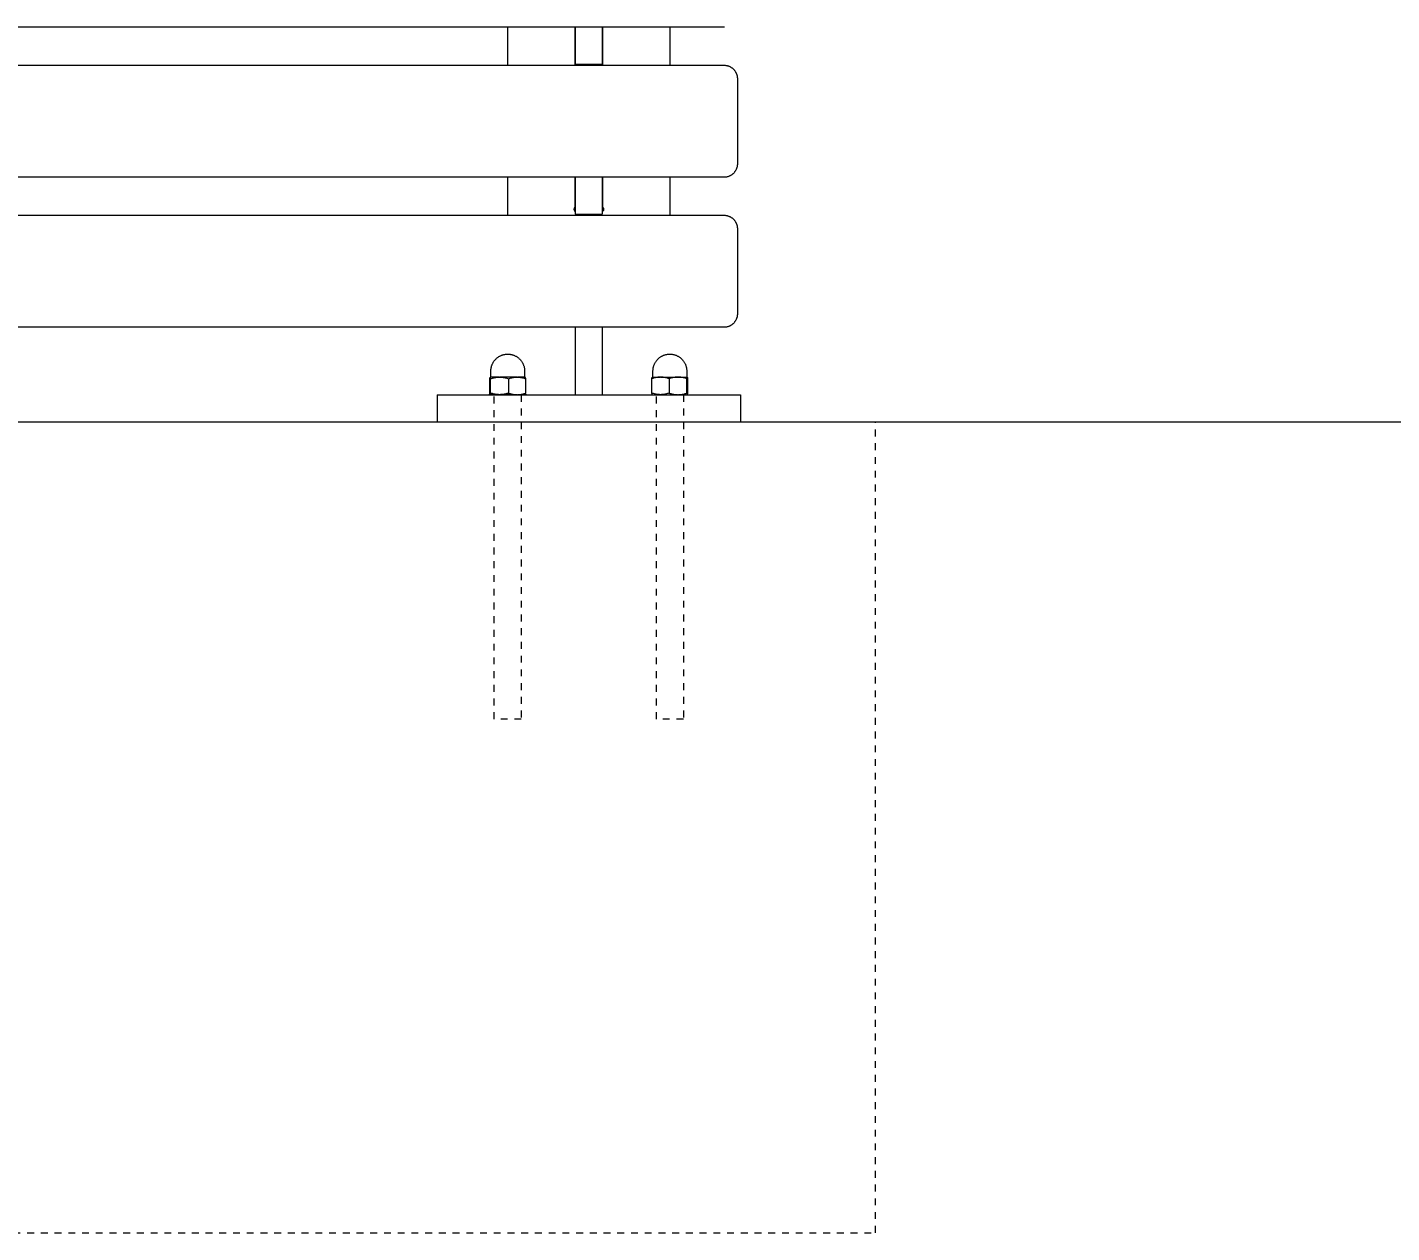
# Model space of a CAD drawing. Header units: inches. Extents: x -6 to 177, y -6 to 113.
# Drawn here: x 14.51 to 34.39, y 55.73 to 73.29 of the extents above; entities that cross this region are included whole.
import ezdxf

# ---------------------------------------------------------------- set-up
doc = ezdxf.new("R2010")
doc.units = ezdxf.units.IN
doc.linetypes.add('HIDDEN', pattern=[1.905, 1.27, -0.635])
for name, color, linetype, lineweight in [('ZANO_R', 7, 'Continuous', 0), ('ZANO_R_przerywana', 250, 'HIDDEN', 0), ('ZANO_W', 1, 'Continuous', 0)]:
    doc.layers.add(name, color=color, linetype=linetype, lineweight=lineweight)
doc.styles.get("Standard").update_dxf_attribs({"font": 'arial.ttf'})
doc.dimstyles.new('amerykanie', dxfattribs={"dimtxt": 50, "dimasz": 50, "dimexe": 0.5, "dimexo": 0.5, "dimgap": 1, "dimtad": 1, "dimdec": 0, "dimzin": 0, "dimlunit": 5, "dimtxsty": 'Standard', "dimcen": 0.09, "dimclrd": 1, "dimclre": 1, "dimclrt": 1, "dimazin": 0, "dimtfac": 1, "dimtdec": 0, "dimtmove": 0, "dimatfit": 3, "dimfxl": 1, "dimtzin": 0, "dimarcsym": 1})

# ---------------------------------------------------------------- blocks, each defined once
blk = doc.blocks.new('*D360')
at = {"layer": 'ZANO_W', "color": 1, "lineweight": -2}
blk.add_line((85.094, 70.683), (84.913, 72.026), dxfattribs=at)
blk.add_arc((85.514, 67.546), 4.02, 111.9318, 165.7101, dxfattribs=at)
at = {"layer": 'ZANO_W', "color": 1}
for points in [[(84.055, 71.114), (83.97, 71.436), (84.98, 71.53)], [(81.453, 68.559), (81.784, 68.518), (81.494, 67.546)]]:
    blk.add_solid(points, dxfattribs=at)
at = {"layer": 'ZANO_W', "color": 1, "insert": (81.372, 72.037), "char_height": 1.625, "attachment_point": 5}
blk.add_mtext("82%%d21'", dxfattribs=at)

msp = doc.modelspace()

# ---------------------------------------------------------------- linework, layer by layer
at = {"layer": 'ZANO_R'}
for p, q in [((24.65798, 73.29471), (13.08566, 73.29471)), ((21.50808, 72.74238), (21.50808, 73.29471)), ((22.48455, 73.29471), (22.48455, 72.74238)), ((22.49242, 73.29471), (22.49242, 73.25221)), ((22.49242, 73.25221), (22.49242, 72.86197)), ((22.88616, 73.29471), (22.88616, 73.25221)), ((22.88616, 73.25221), (22.88616, 72.86197)), ((22.89404, 72.74238), (22.89404, 73.29471)), ((23.87051, 73.29471), (23.87051, 72.74238)), ((24.6647, 73.29483), (24.65798, 73.29471)), ((22.49242, 72.86197), (22.49242, 72.7596)), ((22.88616, 72.86197), (22.88616, 72.7596)), ((13.08566, 72.74238), (24.65798, 72.74238)), ((22.49242, 72.7596), (22.49242, 72.74238)), ((22.49242, 72.75956), (22.88616, 72.75956)), ((22.88616, 72.7596), (22.88616, 72.74238)), ((24.65798, 72.74238), (24.6647, 72.74227)), ((24.6647, 72.74227), (24.67142, 72.74192)), ((24.67142, 72.74192), (24.67812, 72.74135)), ((24.67812, 72.74135), (24.68479, 72.74055)), ((24.68479, 72.74055), (24.69143, 72.73952)), ((24.69143, 72.73952), (24.69804, 72.73826)), ((24.69804, 72.73826), (24.70459, 72.73678)), ((24.70459, 72.73678), (24.7111, 72.73508)), ((24.7111, 72.73508), (24.71754, 72.73316)), ((24.71754, 72.73316), (24.72391, 72.73102)), ((24.72391, 72.73102), (24.73021, 72.72866)), ((24.73021, 72.72866), (24.73642, 72.72608)), ((24.73642, 72.72608), (24.74254, 72.7233)), ((24.74254, 72.7233), (24.74856, 72.72031)), ((24.74856, 72.72031), (24.75447, 72.71712)), ((24.75447, 72.71712), (24.76027, 72.71372)), ((24.76027, 72.71372), (24.76596, 72.71013)), ((24.76596, 72.71013), (24.77151, 72.70635)), ((24.77151, 72.70635), (24.77694, 72.70238)), ((24.77694, 72.70238), (24.78222, 72.69823)), ((24.78222, 72.69823), (24.78737, 72.6939)), ((24.78737, 72.6939), (24.79236, 72.68939)), ((24.79236, 72.68939), (24.79719, 72.68472)), ((24.79719, 72.68472), (24.80186, 72.67989)), ((24.80186, 72.67989), (24.80637, 72.6749)), ((24.80637, 72.6749), (24.8107, 72.66975)), ((24.8107, 72.66975), (24.81485, 72.66447)), ((24.81485, 72.66447), (24.81882, 72.65904)), ((24.81882, 72.65904), (24.8226, 72.65349)), ((24.8226, 72.65349), (24.82619, 72.6478)), ((24.82619, 72.6478), (24.82959, 72.642)), ((24.82959, 72.642), (24.83278, 72.63609)), ((24.83278, 72.63609), (24.83577, 72.63007)), ((24.83577, 72.63007), (24.83855, 72.62395)), ((24.83855, 72.62395), (24.84113, 72.61774)), ((24.84113, 72.61774), (24.84349, 72.61144)), ((24.84349, 72.61144), (24.84563, 72.60507)), ((24.84563, 72.60507), (24.84755, 72.59863)), ((24.84755, 72.59863), (24.84925, 72.59212)), ((24.84925, 72.59212), (24.85073, 72.58557)), ((24.85073, 72.58557), (24.85199, 72.57896)), ((24.85199, 72.57896), (24.85302, 72.57232)), ((24.85302, 72.57232), (24.85382, 72.56565)), ((24.85382, 72.56565), (24.85439, 72.55895)), ((24.85439, 72.55895), (24.85474, 72.55223)), ((24.85474, 72.55223), (24.85485, 72.54551)), ((24.85485, 72.54551), (24.85485, 72.39891)), ((24.85485, 72.39891), (24.85485, 71.30623)), ((24.81485, 71.18727), (24.8107, 71.18199)), ((24.81882, 71.1927), (24.81485, 71.18727)), ((24.8226, 71.19826), (24.81882, 71.1927)), ((24.82619, 71.20394), (24.8226, 71.19826)), ((24.82959, 71.20974), (24.82619, 71.20394)), ((24.83278, 71.21566), (24.82959, 71.20974)), ((24.83577, 71.22168), (24.83278, 71.21566)), ((24.83855, 71.2278), (24.83577, 71.22168)), ((24.84113, 71.23401), (24.83855, 71.2278)), ((24.84349, 71.2403), (24.84113, 71.23401)), ((24.84563, 71.24667), (24.84349, 71.2403)), ((24.84755, 71.25312), (24.84563, 71.24667)), ((24.84925, 71.25962), (24.84755, 71.25312)), ((24.85073, 71.26618), (24.84925, 71.25962)), ((24.85199, 71.27278), (24.85073, 71.26618)), ((24.85302, 71.27942), (24.85199, 71.27278)), ((24.85382, 71.2861), (24.85302, 71.27942)), ((24.85439, 71.29279), (24.85382, 71.2861)), ((24.85474, 71.29951), (24.85439, 71.29279)), ((24.85485, 71.30623), (24.85474, 71.29951)), ((24.65798, 71.10936), (13.08566, 71.10936)), ((21.50808, 70.55703), (21.50808, 71.10936)), ((22.48455, 71.10936), (22.48455, 70.67177)), ((22.49242, 71.10936), (22.49242, 71.06686)), ((22.49242, 71.06686), (22.49242, 70.67662)), ((22.88616, 71.10936), (22.88616, 71.06686)), ((22.88616, 71.06686), (22.88616, 70.67662)), ((22.89404, 70.67177), (22.89404, 71.10936)), ((23.87051, 71.10936), (23.87051, 70.55703)), ((24.6647, 71.10948), (24.65798, 71.10936)), ((24.67142, 71.10982), (24.6647, 71.10948)), ((24.67812, 71.11039), (24.67142, 71.10982)), ((24.68479, 71.11119), (24.67812, 71.11039)), ((24.69143, 71.11222), (24.68479, 71.11119)), ((24.69804, 71.11348), (24.69143, 71.11222)), ((24.70459, 71.11496), (24.69804, 71.11348)), ((24.7111, 71.11666), (24.70459, 71.11496)), ((24.71754, 71.11858), (24.7111, 71.11666)), ((24.72391, 71.12073), (24.71754, 71.11858)), ((24.73021, 71.12309), (24.72391, 71.12073)), ((24.73642, 71.12566), (24.73021, 71.12309)), ((24.74254, 71.12844), (24.73642, 71.12566)), ((24.74856, 71.13143), (24.74254, 71.12844)), ((24.75447, 71.13463), (24.74856, 71.13143)), ((24.76027, 71.13802), (24.75447, 71.13463)), ((24.76596, 71.14161), (24.76027, 71.13802)), ((24.77151, 71.14539), (24.76596, 71.14161)), ((24.77694, 71.14936), (24.77151, 71.14539)), ((24.78222, 71.15352), (24.77694, 71.14936)), ((24.78737, 71.15785), (24.78222, 71.15352)), ((24.79236, 71.16235), (24.78737, 71.15785)), ((24.79719, 71.16702), (24.79236, 71.16235)), ((24.80186, 71.17186), (24.79719, 71.16702)), ((24.80637, 71.17685), (24.80186, 71.17186)), ((24.8107, 71.18199), (24.80637, 71.17685)), ((22.47304, 70.64526), (22.47302, 70.64391)), ((22.47302, 70.64391), (22.47306, 70.64256)), ((22.4731, 70.6466), (22.47304, 70.64526)), ((22.47306, 70.64256), (22.47313, 70.64122)), ((22.47321, 70.64794), (22.4731, 70.6466)), ((22.47313, 70.64122), (22.47326, 70.63988)), ((22.47336, 70.64928), (22.47321, 70.64794)), ((22.47326, 70.63988), (22.47343, 70.63854)), ((22.47356, 70.65061), (22.47336, 70.64928)), ((22.47343, 70.63854), (22.47365, 70.63722)), ((22.47381, 70.65194), (22.47356, 70.65061)), ((22.47365, 70.63722), (22.47391, 70.6359)), ((22.4741, 70.65325), (22.47381, 70.65194)), ((22.47391, 70.6359), (22.47422, 70.63458)), ((22.47444, 70.65455), (22.4741, 70.65325)), ((22.47422, 70.63458), (22.47458, 70.63329)), ((22.47482, 70.65584), (22.47444, 70.65455)), ((22.47446, 70.65465), (22.47484, 70.6534)), ((22.47458, 70.63329), (22.47498, 70.632)), ((22.47525, 70.65712), (22.47482, 70.65584)), ((22.47484, 70.6534), (22.47525, 70.65216)), ((22.47498, 70.632), (22.47542, 70.63073)), ((22.47572, 70.65838), (22.47525, 70.65712)), ((22.47525, 70.65216), (22.47571, 70.65094)), ((22.47542, 70.63073), (22.47591, 70.62947)), ((22.47571, 70.65094), (22.47621, 70.64973)), ((22.47623, 70.65963), (22.47572, 70.65838)), ((22.47591, 70.62947), (22.47644, 70.62824)), ((22.47621, 70.64973), (22.47675, 70.64854)), ((22.47679, 70.66085), (22.47623, 70.65963)), ((22.47644, 70.62824), (22.47701, 70.62702)), ((22.47675, 70.64854), (22.47733, 70.64737)), ((22.47739, 70.66206), (22.47679, 70.66085)), ((22.47701, 70.62702), (22.47763, 70.62582)), ((22.47733, 70.64737), (22.47795, 70.64622)), ((22.47803, 70.66324), (22.47739, 70.66206)), ((22.47763, 70.62582), (22.47828, 70.62465)), ((22.47795, 70.64622), (22.4786, 70.64509)), ((22.47871, 70.6644), (22.47803, 70.66324)), ((22.47828, 70.62465), (22.47898, 70.62349)), ((22.4786, 70.64509), (22.4793, 70.64398)), ((22.47943, 70.66554), (22.47871, 70.6644)), ((22.47898, 70.62349), (22.47972, 70.62237)), ((22.4793, 70.64398), (22.48003, 70.6429)), ((22.48019, 70.66665), (22.47943, 70.66554)), ((22.47972, 70.62237), (22.48049, 70.62127)), ((22.48003, 70.6429), (22.48079, 70.64184)), ((22.48099, 70.66773), (22.48019, 70.66665)), ((22.48049, 70.62127), (22.4813, 70.62019)), ((22.48079, 70.64184), (22.48159, 70.64081)), ((22.48183, 70.66879), (22.48099, 70.66773)), ((22.4813, 70.62019), (22.48215, 70.61915)), ((22.48159, 70.64081), (22.48243, 70.6398)), ((22.4827, 70.66981), (22.48183, 70.66879)), ((22.48215, 70.61915), (22.48304, 70.61813)), ((22.48243, 70.6398), (22.48329, 70.63883)), ((22.48361, 70.67081), (22.4827, 70.66981)), ((22.48304, 70.61813), (22.48396, 70.61715)), ((22.48329, 70.63883), (22.48419, 70.63788)), ((22.48455, 70.67177), (22.48361, 70.67081)), ((22.48396, 70.61715), (22.48491, 70.6162)), ((22.48419, 70.63788), (22.48513, 70.63696)), ((22.48491, 70.6162), (22.4859, 70.61528)), ((22.48513, 70.63696), (22.48609, 70.63608)), ((22.4859, 70.61528), (22.48691, 70.6144)), ((22.48609, 70.63608), (22.48708, 70.63523)), ((22.48691, 70.6144), (22.48796, 70.61355)), ((22.48708, 70.63523), (22.48809, 70.63441)), ((22.48796, 70.61355), (22.48904, 70.61274)), ((22.48809, 70.63441), (22.48914, 70.63363)), ((22.48904, 70.61274), (22.49014, 70.61197)), ((22.48914, 70.63363), (22.49021, 70.63288)), ((22.49014, 70.61197), (22.49127, 70.61124)), ((22.49021, 70.63288), (22.4913, 70.63216)), ((22.49127, 70.61124), (22.49242, 70.61054)), ((22.4913, 70.63216), (22.49242, 70.63149)), ((22.49242, 70.67662), (22.49242, 70.57425)), ((22.88616, 70.67662), (22.88616, 70.57425)), ((22.88616, 70.63149), (22.88728, 70.63216)), ((22.88732, 70.61124), (22.88616, 70.61054)), ((22.88728, 70.63216), (22.88837, 70.63288)), ((22.88844, 70.61197), (22.88732, 70.61124)), ((22.88837, 70.63288), (22.88944, 70.63363)), ((22.88955, 70.61274), (22.88844, 70.61197)), ((22.88944, 70.63363), (22.89049, 70.63441)), ((22.89062, 70.61355), (22.88955, 70.61274)), ((22.89049, 70.63441), (22.89151, 70.63523)), ((22.89167, 70.6144), (22.89062, 70.61355)), ((22.89151, 70.63523), (22.8925, 70.63608)), ((22.89269, 70.61528), (22.89167, 70.6144)), ((22.8925, 70.63608), (22.89346, 70.63696)), ((22.89367, 70.6162), (22.89269, 70.61528)), ((22.89346, 70.63696), (22.89439, 70.63788)), ((22.89463, 70.61715), (22.89367, 70.6162)), ((22.89404, 70.67177), (22.89498, 70.67081)), ((22.89439, 70.63788), (22.89529, 70.63883)), ((22.89554, 70.61813), (22.89463, 70.61715)), ((22.89498, 70.67081), (22.89588, 70.66981)), ((22.89529, 70.63883), (22.89616, 70.6398)), ((22.89643, 70.61915), (22.89554, 70.61813)), ((22.89588, 70.66981), (22.89676, 70.66879)), ((22.89616, 70.6398), (22.89699, 70.64081)), ((22.89728, 70.62019), (22.89643, 70.61915)), ((22.89676, 70.66879), (22.89759, 70.66773)), ((22.89699, 70.64081), (22.89779, 70.64184)), ((22.89809, 70.62127), (22.89728, 70.62019)), ((22.89759, 70.66773), (22.89839, 70.66665)), ((22.89779, 70.64184), (22.89856, 70.6429)), ((22.89887, 70.62237), (22.89809, 70.62127)), ((22.89839, 70.66665), (22.89915, 70.66554)), ((22.89856, 70.6429), (22.89929, 70.64398)), ((22.8996, 70.62349), (22.89887, 70.62237)), ((22.89915, 70.66554), (22.89987, 70.6644)), ((22.89929, 70.64398), (22.89998, 70.64509)), ((22.9003, 70.62465), (22.8996, 70.62349)), ((22.89987, 70.6644), (22.90055, 70.66324)), ((22.89998, 70.64509), (22.90064, 70.64622)), ((22.90096, 70.62582), (22.9003, 70.62465)), ((22.90055, 70.66324), (22.90119, 70.66206)), ((22.90064, 70.64622), (22.90125, 70.64737)), ((22.90157, 70.62702), (22.90096, 70.62582)), ((22.90119, 70.66206), (22.90179, 70.66085)), ((22.90125, 70.64737), (22.90183, 70.64854)), ((22.90215, 70.62824), (22.90157, 70.62702)), ((22.90179, 70.66085), (22.90235, 70.65963)), ((22.90183, 70.64854), (22.90237, 70.64973)), ((22.90268, 70.62947), (22.90215, 70.62824)), ((22.90235, 70.65963), (22.90287, 70.65838)), ((22.90237, 70.64973), (22.90287, 70.65094)), ((22.90316, 70.63073), (22.90268, 70.62947)), ((22.90287, 70.65838), (22.90334, 70.65712)), ((22.90287, 70.65094), (22.90333, 70.65216)), ((22.90361, 70.632), (22.90316, 70.63073)), ((22.90333, 70.65216), (22.90375, 70.6534)), ((22.90334, 70.65712), (22.90376, 70.65584)), ((22.90401, 70.63329), (22.90361, 70.632)), ((22.90375, 70.6534), (22.90412, 70.65465)), ((22.90376, 70.65584), (22.90415, 70.65455)), ((22.90436, 70.63458), (22.90401, 70.63329)), ((22.90415, 70.65455), (22.90448, 70.65325)), ((22.90467, 70.6359), (22.90436, 70.63458)), ((22.90448, 70.65325), (22.90478, 70.65194)), ((22.90494, 70.63722), (22.90467, 70.6359)), ((22.90478, 70.65194), (22.90502, 70.65061)), ((22.90515, 70.63854), (22.90494, 70.63722)), ((22.90502, 70.65061), (22.90522, 70.64928)), ((22.90532, 70.63988), (22.90515, 70.63854)), ((22.90522, 70.64928), (22.90538, 70.64794)), ((22.90545, 70.64122), (22.90532, 70.63988)), ((22.90538, 70.64794), (22.90549, 70.6466)), ((22.90553, 70.64256), (22.90545, 70.64122)), ((22.90549, 70.6466), (22.90555, 70.64526)), ((22.90556, 70.64391), (22.90553, 70.64256)), ((22.90555, 70.64526), (22.90556, 70.64391)), ((13.08566, 70.55703), (24.65798, 70.55703)), ((22.49242, 70.57421), (22.88616, 70.57421)), ((24.65798, 70.55703), (24.6647, 70.55692)), ((24.6647, 70.55692), (24.67142, 70.55657)), ((24.67142, 70.55657), (24.67812, 70.556)), ((24.67812, 70.556), (24.68479, 70.5552)), ((24.68479, 70.5552), (24.69143, 70.55417)), ((24.69143, 70.55417), (24.69804, 70.55291)), ((24.69804, 70.55291), (24.70459, 70.55143)), ((24.70459, 70.55143), (24.7111, 70.54973)), ((24.7111, 70.54973), (24.71754, 70.54781)), ((24.71754, 70.54781), (24.72391, 70.54566)), ((24.72391, 70.54566), (24.73021, 70.54331)), ((24.73021, 70.54331), (24.73642, 70.54073)), ((24.73642, 70.54073), (24.74254, 70.53795)), ((24.74254, 70.53795), (24.74856, 70.53496)), ((24.74856, 70.53496), (24.75447, 70.53177)), ((24.75447, 70.53177), (24.76027, 70.52837)), ((24.76027, 70.52837), (24.76596, 70.52478)), ((24.76596, 70.52478), (24.77151, 70.521)), ((24.77151, 70.521), (24.77694, 70.51703)), ((24.77694, 70.51703), (24.78222, 70.51288)), ((24.78222, 70.51288), (24.78737, 70.50855)), ((24.78737, 70.50855), (24.79236, 70.50404)), ((24.79236, 70.50404), (24.79719, 70.49937)), ((24.79719, 70.49937), (24.80186, 70.49454)), ((24.80186, 70.49454), (24.80637, 70.48955)), ((24.80637, 70.48955), (24.8107, 70.4844)), ((24.8107, 70.4844), (24.81485, 70.47912)), ((24.81485, 70.47912), (24.81882, 70.47369)), ((24.81882, 70.47369), (24.8226, 70.46814)), ((24.8226, 70.46814), (24.82619, 70.46245)), ((24.82619, 70.46245), (24.82959, 70.45665)), ((24.82959, 70.45665), (24.83278, 70.45073)), ((24.83278, 70.45073), (24.83577, 70.44471)), ((24.83577, 70.44471), (24.83855, 70.4386)), ((24.83855, 70.4386), (24.84113, 70.43238)), ((24.84113, 70.43238), (24.84349, 70.42609)), ((24.84349, 70.42609), (24.84563, 70.41972)), ((24.84563, 70.41972), (24.84755, 70.41328)), ((24.84755, 70.41328), (24.84925, 70.40677)), ((24.84925, 70.40677), (24.85073, 70.40022)), ((24.85073, 70.40022), (24.85199, 70.39361)), ((24.85199, 70.39361), (24.85302, 70.38697)), ((24.85302, 70.38697), (24.85382, 70.3803)), ((24.85382, 70.3803), (24.85439, 70.3736)), ((24.85439, 70.3736), (24.85474, 70.36688)), ((24.85474, 70.36688), (24.85485, 70.36016)), ((24.85485, 70.36016), (24.85485, 70.21355)), ((24.85485, 70.21355), (24.85485, 69.12088)), ((24.8107, 68.99664), (24.80637, 68.9915)), ((24.81485, 69.00192), (24.8107, 68.99664)), ((24.81882, 69.00735), (24.81485, 69.00192)), ((24.8226, 69.01291), (24.81882, 69.00735)), ((24.82619, 69.01859), (24.8226, 69.01291)), ((24.82959, 69.02439), (24.82619, 69.01859)), ((24.83278, 69.03031), (24.82959, 69.02439)), ((24.83577, 69.03633), (24.83278, 69.03031)), ((24.83855, 69.04245), (24.83577, 69.03633)), ((24.84113, 69.04866), (24.83855, 69.04245)), ((24.84349, 69.05495), (24.84113, 69.04866)), ((24.84563, 69.06132), (24.84349, 69.05495)), ((24.84755, 69.06776), (24.84563, 69.06132)), ((24.84925, 69.07427), (24.84755, 69.06776)), ((24.85073, 69.08082), (24.84925, 69.07427)), ((24.85199, 69.08743), (24.85073, 69.08082)), ((24.85302, 69.09407), (24.85199, 69.08743)), ((24.85382, 69.10075), (24.85302, 69.09407)), ((24.85439, 69.10744), (24.85382, 69.10075)), ((24.85474, 69.11416), (24.85439, 69.10744)), ((24.85485, 69.12088), (24.85474, 69.11416)), ((24.65798, 68.92401), (13.08566, 68.92401)), ((22.49242, 68.92401), (22.49242, 67.93992)), ((22.88616, 68.92401), (22.88616, 67.93992)), ((24.6647, 68.92412), (24.65798, 68.92401)), ((24.67142, 68.92447), (24.6647, 68.92412)), ((24.67812, 68.92504), (24.67142, 68.92447)), ((24.68479, 68.92584), (24.67812, 68.92504)), ((24.69143, 68.92687), (24.68479, 68.92584)), ((24.69804, 68.92813), (24.69143, 68.92687)), ((24.70459, 68.92961), (24.69804, 68.92813)), ((24.7111, 68.93131), (24.70459, 68.92961)), ((24.71754, 68.93323), (24.7111, 68.93131)), ((24.72391, 68.93538), (24.71754, 68.93323)), ((24.73021, 68.93774), (24.72391, 68.93538)), ((24.73642, 68.94031), (24.73021, 68.93774)), ((24.74254, 68.94309), (24.73642, 68.94031)), ((24.74856, 68.94608), (24.74254, 68.94309)), ((24.75447, 68.94928), (24.74856, 68.94608)), ((24.76027, 68.95267), (24.75447, 68.94928)), ((24.76596, 68.95626), (24.76027, 68.95267)), ((24.77151, 68.96004), (24.76596, 68.95626)), ((24.77694, 68.96401), (24.77151, 68.96004)), ((24.78222, 68.96817), (24.77694, 68.96401)), ((24.78737, 68.9725), (24.78222, 68.96817)), ((24.79236, 68.977), (24.78737, 68.9725)), ((24.79719, 68.98167), (24.79236, 68.977)), ((24.80186, 68.98651), (24.79719, 68.98167)), ((24.80637, 68.9915), (24.80186, 68.98651)), ((21.28584, 68.39296), (21.28958, 68.40049)), ((21.28958, 68.40049), (21.29357, 68.40788)), ((21.29357, 68.40788), (21.29782, 68.41514)), ((21.29782, 68.41514), (21.3023, 68.42224)), ((21.3023, 68.42224), (21.30703, 68.42919)), ((21.30703, 68.42919), (21.31199, 68.43597)), ((21.31199, 68.43597), (21.31719, 68.44258)), ((21.31719, 68.44258), (21.3226, 68.449)), ((21.3226, 68.449), (21.32823, 68.45524)), ((21.32823, 68.45524), (21.33407, 68.46128)), ((21.33407, 68.46128), (21.34011, 68.46712)), ((21.34011, 68.46712), (21.34635, 68.47275)), ((21.34635, 68.47275), (21.35278, 68.47816)), ((21.35278, 68.47816), (21.35938, 68.48336)), ((21.35938, 68.48336), (21.36616, 68.48832)), ((21.36616, 68.48832), (21.37311, 68.49305)), ((21.37311, 68.49305), (21.38021, 68.49753)), ((21.38021, 68.49753), (21.38747, 68.50178)), ((21.38747, 68.50178), (21.39486, 68.50577)), ((21.39486, 68.50577), (21.40239, 68.50951)), ((21.40239, 68.50951), (21.41004, 68.51299)), ((21.41004, 68.51299), (21.4178, 68.5162)), ((21.4178, 68.5162), (21.42567, 68.51915)), ((21.42567, 68.51915), (21.43363, 68.52183)), ((21.43363, 68.52183), (21.44168, 68.52423)), ((21.44168, 68.52423), (21.44981, 68.52636)), ((21.44981, 68.52636), (21.45801, 68.52821)), ((21.45801, 68.52821), (21.46626, 68.52978)), ((21.46626, 68.52978), (21.47457, 68.53107)), ((21.47457, 68.53107), (21.48291, 68.53207)), ((21.48291, 68.53207), (21.49128, 68.53279)), ((21.49128, 68.53279), (21.49968, 68.53322)), ((21.49968, 68.53322), (21.50808, 68.53336)), ((21.50808, 68.53336), (21.51648, 68.53322)), ((21.51648, 68.53322), (21.52487, 68.53279)), ((21.52487, 68.53279), (21.53324, 68.53207)), ((21.53324, 68.53207), (21.54159, 68.53107)), ((21.54159, 68.53107), (21.54989, 68.52978)), ((21.54989, 68.52978), (21.55815, 68.52821)), ((21.55815, 68.52821), (21.56634, 68.52636)), ((21.56634, 68.52636), (21.57447, 68.52423)), ((21.57447, 68.52423), (21.58252, 68.52183)), ((21.58252, 68.52183), (21.59049, 68.51915)), ((21.59049, 68.51915), (21.59836, 68.5162)), ((21.59836, 68.5162), (21.60612, 68.51299)), ((21.60612, 68.51299), (21.61377, 68.50951)), ((21.61377, 68.50951), (21.62129, 68.50577)), ((21.62129, 68.50577), (21.62869, 68.50178)), ((21.62869, 68.50178), (21.63594, 68.49753)), ((21.63594, 68.49753), (21.64304, 68.49305)), ((21.64304, 68.49305), (21.64999, 68.48832)), ((21.64999, 68.48832), (21.65677, 68.48336)), ((21.65677, 68.48336), (21.66338, 68.47816)), ((21.66338, 68.47816), (21.66981, 68.47275)), ((21.66981, 68.47275), (21.67604, 68.46712)), ((21.67604, 68.46712), (21.68209, 68.46128)), ((21.68209, 68.46128), (21.68793, 68.45524)), ((21.68793, 68.45524), (21.69356, 68.449)), ((21.69356, 68.449), (21.69897, 68.44258)), ((21.69897, 68.44258), (21.70416, 68.43597)), ((21.70416, 68.43597), (21.70912, 68.42919)), ((21.70912, 68.42919), (21.71385, 68.42224)), ((21.71385, 68.42224), (21.71834, 68.41514)), ((21.71834, 68.41514), (21.72258, 68.40788)), ((21.72258, 68.40788), (21.72657, 68.40049)), ((21.72657, 68.40049), (21.73031, 68.39296)), ((23.64827, 68.39296), (23.65201, 68.40049)), ((23.65201, 68.40049), (23.656, 68.40788)), ((23.656, 68.40788), (23.66025, 68.41514)), ((23.66025, 68.41514), (23.66473, 68.42224)), ((23.66473, 68.42224), (23.66946, 68.42919)), ((23.66946, 68.42919), (23.67442, 68.43597)), ((23.67442, 68.43597), (23.67961, 68.44258)), ((23.67961, 68.44258), (23.68503, 68.449)), ((23.68503, 68.449), (23.69066, 68.45524)), ((23.69066, 68.45524), (23.6965, 68.46128)), ((23.6965, 68.46128), (23.70254, 68.46712)), ((23.70254, 68.46712), (23.70878, 68.47275)), ((23.70878, 68.47275), (23.7152, 68.47816)), ((23.7152, 68.47816), (23.72181, 68.48336)), ((23.72181, 68.48336), (23.72859, 68.48832)), ((23.72859, 68.48832), (23.73554, 68.49305)), ((23.73554, 68.49305), (23.74264, 68.49753)), ((23.74264, 68.49753), (23.7499, 68.50178)), ((23.7499, 68.50178), (23.75729, 68.50577)), ((23.75729, 68.50577), (23.76482, 68.50951)), ((23.76482, 68.50951), (23.77247, 68.51299)), ((23.77247, 68.51299), (23.78023, 68.5162)), ((23.78023, 68.5162), (23.7881, 68.51915)), ((23.7881, 68.51915), (23.79606, 68.52183)), ((23.79606, 68.52183), (23.80411, 68.52423)), ((23.80411, 68.52423), (23.81224, 68.52636)), ((23.81224, 68.52636), (23.82044, 68.52821)), ((23.82044, 68.52821), (23.82869, 68.52978)), ((23.82869, 68.52978), (23.837, 68.53107)), ((23.837, 68.53107), (23.84534, 68.53207)), ((23.84534, 68.53207), (23.85371, 68.53279)), ((23.85371, 68.53279), (23.86211, 68.53322)), ((23.86211, 68.53322), (23.87051, 68.53336)), ((23.87051, 68.53336), (23.87891, 68.53322)), ((23.87891, 68.53322), (23.8873, 68.53279)), ((23.8873, 68.53279), (23.89567, 68.53207)), ((23.89567, 68.53207), (23.90402, 68.53107)), ((23.90402, 68.53107), (23.91232, 68.52978)), ((23.91232, 68.52978), (23.92057, 68.52821)), ((23.92057, 68.52821), (23.92877, 68.52636)), ((23.92877, 68.52636), (23.9369, 68.52423)), ((23.9369, 68.52423), (23.94495, 68.52183)), ((23.94495, 68.52183), (23.95292, 68.51915)), ((23.95292, 68.51915), (23.96078, 68.5162)), ((23.96078, 68.5162), (23.96855, 68.51299)), ((23.96855, 68.51299), (23.9762, 68.50951)), ((23.9762, 68.50951), (23.98372, 68.50577)), ((23.98372, 68.50577), (23.99112, 68.50178)), ((23.99112, 68.50178), (23.99837, 68.49753)), ((23.99837, 68.49753), (24.00547, 68.49305)), ((24.00547, 68.49305), (24.01242, 68.48832)), ((24.01242, 68.48832), (24.0192, 68.48336)), ((24.0192, 68.48336), (24.02581, 68.47816)), ((24.02581, 68.47816), (24.03224, 68.47275)), ((24.03224, 68.47275), (24.03847, 68.46712)), ((24.03847, 68.46712), (24.04452, 68.46128)), ((24.04452, 68.46128), (24.05036, 68.45524)), ((24.05036, 68.45524), (24.05599, 68.449)), ((24.05599, 68.449), (24.0614, 68.44258)), ((24.0614, 68.44258), (24.06659, 68.43597)), ((24.06659, 68.43597), (24.07155, 68.42919)), ((24.07155, 68.42919), (24.07628, 68.42224)), ((24.07628, 68.42224), (24.08077, 68.41514)), ((24.08077, 68.41514), (24.08501, 68.40788)), ((24.08501, 68.40788), (24.089, 68.40049)), ((24.089, 68.40049), (24.09274, 68.39296)), ((21.25742, 68.19871), (21.26199, 68.20341)), ((21.26199, 68.28727), (21.26213, 68.29567)), ((21.26199, 68.20341), (21.26199, 68.28727)), ((21.26213, 68.29567), (21.26256, 68.30407)), ((21.26256, 68.30407), (21.26328, 68.31244)), ((21.26328, 68.31244), (21.26428, 68.32078)), ((21.26428, 68.32078), (21.26557, 68.32909)), ((21.26557, 68.32909), (21.26714, 68.33734)), ((21.26714, 68.33734), (21.26899, 68.34554)), ((21.26899, 68.34554), (21.27112, 68.35367)), ((21.27112, 68.35367), (21.27352, 68.36172)), ((21.27352, 68.36172), (21.2762, 68.36968)), ((21.2762, 68.36968), (21.27915, 68.37755)), ((21.27915, 68.37755), (21.28236, 68.38531)), ((21.28236, 68.38531), (21.28584, 68.39296)), ((21.73031, 68.39296), (21.73379, 68.38531)), ((21.73379, 68.38531), (21.73701, 68.37755)), ((21.73701, 68.37755), (21.73996, 68.36968)), ((21.73996, 68.36968), (21.74263, 68.36172)), ((21.74263, 68.36172), (21.74504, 68.35367)), ((21.74504, 68.35367), (21.74717, 68.34554)), ((21.74717, 68.34554), (21.74902, 68.33734)), ((21.74902, 68.33734), (21.75059, 68.32909)), ((21.75059, 68.32909), (21.75187, 68.32078)), ((21.75187, 68.32078), (21.75287, 68.31244)), ((21.75287, 68.31244), (21.75359, 68.30407)), ((21.75359, 68.30407), (21.75402, 68.29567)), ((21.75402, 68.29567), (21.75416, 68.28727)), ((21.75416, 68.28727), (21.75416, 68.20341)), ((21.75416, 68.20341), (21.75417, 68.20325)), ((21.75417, 68.20325), (21.75417, 68.20308)), ((21.75417, 68.20308), (21.75419, 68.20292)), ((21.75419, 68.20292), (21.75421, 68.20276)), ((21.75421, 68.20276), (21.75423, 68.2026)), ((21.75423, 68.2026), (21.75426, 68.20244)), ((21.75426, 68.20244), (21.75429, 68.20229)), ((21.75429, 68.20229), (21.75434, 68.20213)), ((21.75434, 68.20213), (21.75438, 68.20197)), ((21.75438, 68.20197), (21.75443, 68.20182)), ((21.75443, 68.20182), (21.75449, 68.20167)), ((21.75449, 68.20167), (21.75455, 68.20152)), ((21.75455, 68.20152), (21.75462, 68.20137)), ((21.75462, 68.20137), (21.75469, 68.20123)), ((21.75469, 68.20123), (21.75477, 68.20109)), ((23.61985, 68.19871), (23.62442, 68.20341)), ((23.62442, 68.28727), (23.62456, 68.29567)), ((23.62442, 68.20341), (23.62442, 68.28727)), ((23.62456, 68.29567), (23.62499, 68.30407)), ((23.62499, 68.30407), (23.62571, 68.31244)), ((23.62571, 68.31244), (23.62671, 68.32078)), ((23.62671, 68.32078), (23.628, 68.32909)), ((23.628, 68.32909), (23.62957, 68.33734)), ((23.62957, 68.33734), (23.63142, 68.34554)), ((23.63142, 68.34554), (23.63355, 68.35367)), ((23.63355, 68.35367), (23.63595, 68.36172)), ((23.63595, 68.36172), (23.63863, 68.36968)), ((23.63863, 68.36968), (23.64158, 68.37755)), ((23.64158, 68.37755), (23.64479, 68.38531)), ((23.64479, 68.38531), (23.64827, 68.39296)), ((24.09274, 68.39296), (24.09622, 68.38531)), ((24.09622, 68.38531), (24.09944, 68.37755)), ((24.09944, 68.37755), (24.10238, 68.36968)), ((24.10238, 68.36968), (24.10506, 68.36172)), ((24.10506, 68.36172), (24.10747, 68.35367)), ((24.10747, 68.35367), (24.1096, 68.34554)), ((24.1096, 68.34554), (24.11145, 68.33734)), ((24.11145, 68.33734), (24.11301, 68.32909)), ((24.11301, 68.32909), (24.1143, 68.32078)), ((24.1143, 68.32078), (24.1153, 68.31244)), ((24.1153, 68.31244), (24.11602, 68.30407)), ((24.11602, 68.30407), (24.11645, 68.29567)), ((24.11645, 68.29567), (24.11659, 68.28727)), ((24.11659, 68.28727), (24.11659, 68.20341)), ((24.11659, 68.20341), (24.1166, 68.20325)), ((24.1166, 68.20325), (24.1166, 68.20309)), ((24.1166, 68.20309), (24.11662, 68.20293)), ((24.11662, 68.20293), (24.11663, 68.20277)), ((24.11663, 68.20277), (24.11666, 68.20261)), ((24.11666, 68.20261), (24.11669, 68.20246)), ((24.11669, 68.20246), (24.11672, 68.2023)), ((24.11672, 68.2023), (24.11676, 68.20214)), ((24.11676, 68.20214), (24.11681, 68.20199)), ((24.11681, 68.20199), (24.11686, 68.20184)), ((24.11686, 68.20184), (24.11691, 68.20169)), ((24.11691, 68.20169), (24.11697, 68.20154)), ((24.11697, 68.20154), (24.11704, 68.2014)), ((24.11704, 68.2014), (24.11711, 68.20125)), ((24.11711, 68.20125), (24.11718, 68.20111)), ((24.11718, 68.20111), (24.11726, 68.20097)), ((21.24645, 68.17582), (21.25235, 68.19868)), ((21.24645, 67.96561), (21.24645, 68.17582)), ((21.25235, 68.19868), (21.25825, 68.17582)), ((21.38526, 68.19868), (21.25253, 68.19868)), ((21.25825, 68.17582), (21.27092, 68.17998)), ((21.25825, 67.96561), (21.25825, 68.17582)), ((21.27092, 68.17998), (21.28372, 68.18372)), ((21.28372, 68.18372), (21.29663, 68.18706)), ((21.29663, 68.18706), (21.30965, 68.18998)), ((21.30965, 68.18998), (21.32274, 68.19248)), ((21.32274, 68.19248), (21.33591, 68.19457)), ((21.33591, 68.19457), (21.34915, 68.19623)), ((21.34915, 68.19623), (21.36242, 68.19747)), ((21.36242, 68.19747), (21.37573, 68.19829)), ((21.37573, 68.19829), (21.38906, 68.19868)), ((21.38906, 68.19868), (21.40239, 68.19829)), ((21.64112, 68.19868), (21.39263, 68.19868)), ((21.40239, 68.19829), (21.4157, 68.19747)), ((21.4157, 68.19747), (21.42898, 68.19623)), ((21.42898, 68.19623), (21.44221, 68.19457)), ((21.44221, 68.19457), (21.45538, 68.19248)), ((21.45538, 68.19248), (21.46848, 68.18998)), ((21.46848, 68.18998), (21.48149, 68.18706)), ((21.48149, 68.18706), (21.49441, 68.18372)), ((21.49441, 68.18372), (21.5072, 68.17998)), ((21.5072, 68.17998), (21.51988, 68.17582)), ((21.51988, 68.17582), (21.53194, 68.17997)), ((21.51988, 68.17582), (21.51988, 67.96561)), ((21.53194, 68.17997), (21.54414, 68.18371)), ((21.54414, 68.18371), (21.55645, 68.18704)), ((21.55645, 68.18704), (21.56887, 68.18997)), ((21.56887, 68.18997), (21.58138, 68.19247)), ((21.58138, 68.19247), (21.59396, 68.19456)), ((21.59396, 68.19456), (21.60661, 68.19622)), ((21.60661, 68.19622), (21.61931, 68.19747)), ((21.61931, 68.19747), (21.63204, 68.19829)), ((21.63204, 68.19829), (21.64479, 68.19868)), ((21.64479, 68.19868), (21.65754, 68.19829)), ((21.73365, 68.19868), (21.64816, 68.19868)), ((21.65754, 68.19829), (21.67027, 68.19746)), ((21.67027, 68.19746), (21.68297, 68.19622)), ((21.68297, 68.19622), (21.69561, 68.19455)), ((21.69561, 68.19455), (21.7082, 68.19247)), ((21.7082, 68.19247), (21.72071, 68.18996)), ((21.72071, 68.18996), (21.73313, 68.18704)), ((21.73313, 68.18704), (21.74544, 68.18371)), ((21.7568, 68.19868), (21.73365, 68.19868)), ((21.74544, 68.18371), (21.75764, 68.17997)), ((21.75477, 68.20109), (21.75485, 68.20095)), ((21.75485, 68.20095), (21.75494, 68.20081)), ((21.75494, 68.20081), (21.75503, 68.20068)), ((21.75503, 68.20068), (21.75512, 68.20055)), ((21.75512, 68.20055), (21.75523, 68.20042)), ((21.75523, 68.20042), (21.75533, 68.2003)), ((21.75533, 68.2003), (21.75544, 68.20018)), ((21.75544, 68.20018), (21.75555, 68.20006)), ((21.75555, 68.20006), (21.75567, 68.19995)), ((21.75567, 68.19995), (21.75579, 68.19985)), ((21.75579, 68.19985), (21.75591, 68.19974)), ((21.75591, 68.19974), (21.75604, 68.19964)), ((21.75604, 68.19964), (21.75617, 68.19955)), ((21.75617, 68.19955), (21.75631, 68.19946)), ((21.75631, 68.19946), (21.75645, 68.19938)), ((21.75645, 68.19938), (21.75659, 68.1993)), ((21.75659, 68.1993), (21.75673, 68.19922)), ((21.75673, 68.19922), (21.75687, 68.19915)), ((21.76237, 68.19868), (21.7568, 68.19868)), ((21.75687, 68.19915), (21.75702, 68.19908)), ((21.75702, 68.19908), (21.75717, 68.19903)), ((21.75717, 68.19903), (21.75732, 68.19897)), ((21.75732, 68.19897), (21.75748, 68.19892)), ((21.75748, 68.19892), (21.75763, 68.19888)), ((21.75763, 68.19888), (21.75779, 68.19884)), ((21.75764, 68.17997), (21.7697, 68.17582)), ((21.75779, 68.19884), (21.75795, 68.19881)), ((21.75795, 68.19881), (21.75811, 68.19878)), ((21.75811, 68.19878), (21.75827, 68.19876)), ((21.75827, 68.19876), (21.75843, 68.19874)), ((21.76366, 68.19868), (21.76237, 68.19868)), ((21.76395, 68.19868), (21.76366, 68.19868)), ((21.764, 68.19868), (21.76395, 68.19868)), ((21.764, 68.19868), (21.76401, 68.19868)), ((21.76401, 68.19868), (21.764, 68.19868)), ((21.76401, 68.19868), (21.76401, 68.19868)), ((21.76401, 68.19868), (21.76418, 68.19858)), ((21.7697, 68.17582), (21.76418, 68.19858)), ((21.7697, 67.96561), (21.7697, 68.17582)), ((23.60888, 68.17582), (23.6144, 68.19858)), ((23.62095, 68.17997), (23.60888, 68.17582)), ((23.60888, 67.96561), (23.60888, 68.17582)), ((23.6144, 68.19858), (23.61458, 68.19868)), ((23.61459, 68.19868), (23.61458, 68.19868)), ((23.61458, 68.19868), (23.61458, 68.19868)), ((23.61458, 68.19868), (23.61458, 68.19868)), ((23.61458, 68.19868), (23.61464, 68.19868)), ((23.61464, 68.19868), (23.61492, 68.19868)), ((23.61492, 68.19868), (23.61622, 68.19868)), ((23.61622, 68.19868), (23.62178, 68.19868)), ((23.63314, 68.18371), (23.62095, 68.17997)), ((23.62178, 68.19868), (23.64494, 68.19868)), ((23.64546, 68.18704), (23.63314, 68.18371)), ((23.64494, 68.19868), (23.73042, 68.19868)), ((23.65788, 68.18996), (23.64546, 68.18704)), ((23.67038, 68.19247), (23.65788, 68.18996)), ((23.68297, 68.19455), (23.67038, 68.19247)), ((23.69562, 68.19622), (23.68297, 68.19455)), ((23.70831, 68.19746), (23.69562, 68.19622)), ((23.72104, 68.19829), (23.70831, 68.19746)), ((23.73379, 68.19868), (23.72104, 68.19829)), ((23.74655, 68.19829), (23.73379, 68.19868)), ((23.73746, 68.19868), (23.98596, 68.19868)), ((23.75928, 68.19747), (23.74655, 68.19829)), ((23.77197, 68.19622), (23.75928, 68.19747)), ((23.78462, 68.19456), (23.77197, 68.19622)), ((23.79721, 68.19247), (23.78462, 68.19456)), ((23.80972, 68.18997), (23.79721, 68.19247)), ((23.82213, 68.18704), (23.80972, 68.18997)), ((23.83445, 68.18371), (23.82213, 68.18704)), ((23.84664, 68.17997), (23.83445, 68.18371)), ((23.85871, 68.17582), (23.84664, 68.17997)), ((23.87138, 68.17998), (23.85871, 68.17582)), ((23.85871, 68.17582), (23.85871, 67.96561)), ((23.88418, 68.18372), (23.87138, 68.17998)), ((23.89709, 68.18706), (23.88418, 68.18372)), ((23.9101, 68.18998), (23.89709, 68.18706)), ((23.9232, 68.19248), (23.9101, 68.18998)), ((23.93637, 68.19457), (23.9232, 68.19248)), ((23.9496, 68.19623), (23.93637, 68.19457)), ((23.96288, 68.19747), (23.9496, 68.19623)), ((23.97619, 68.19829), (23.96288, 68.19747)), ((23.98952, 68.19868), (23.97619, 68.19829)), ((24.00285, 68.19829), (23.98952, 68.19868)), ((23.99332, 68.19868), (24.12605, 68.19868)), ((24.01616, 68.19747), (24.00285, 68.19829)), ((24.02944, 68.19623), (24.01616, 68.19747)), ((24.04267, 68.19457), (24.02944, 68.19623)), ((24.05584, 68.19248), (24.04267, 68.19457)), ((24.06894, 68.18998), (24.05584, 68.19248)), ((24.08195, 68.18706), (24.06894, 68.18998)), ((24.09486, 68.18372), (24.08195, 68.18706)), ((24.10766, 68.17998), (24.09486, 68.18372)), ((24.12033, 68.17582), (24.10766, 68.17998)), ((24.11726, 68.20097), (24.11735, 68.20084)), ((24.11735, 68.20084), (24.11744, 68.20071)), ((24.11744, 68.20071), (24.11753, 68.20058)), ((24.11753, 68.20058), (24.11763, 68.20045)), ((24.11763, 68.20045), (24.11773, 68.20033)), ((24.11773, 68.20033), (24.11784, 68.20021)), ((24.11784, 68.20021), (24.11795, 68.2001)), ((24.11795, 68.2001), (24.11806, 68.19998)), ((24.11806, 68.19998), (24.11818, 68.19988)), ((24.11818, 68.19988), (24.1183, 68.19977)), ((24.1183, 68.19977), (24.11843, 68.19968)), ((24.11843, 68.19968), (24.11856, 68.19958)), ((24.11856, 68.19958), (24.11869, 68.19949)), ((24.11869, 68.19949), (24.11882, 68.1994)), ((24.11882, 68.1994), (24.11896, 68.19932)), ((24.11896, 68.19932), (24.1191, 68.19925)), ((24.1191, 68.19925), (24.11924, 68.19918)), ((24.11924, 68.19918), (24.11939, 68.19911)), ((24.11939, 68.19911), (24.11954, 68.19905)), ((24.11954, 68.19905), (24.11969, 68.19899)), ((24.11969, 68.19899), (24.11984, 68.19894)), ((24.11984, 68.19894), (24.11999, 68.19889)), ((24.11999, 68.19889), (24.12014, 68.19885)), ((24.12014, 68.19885), (24.1203, 68.19882)), ((24.1203, 68.19882), (24.12046, 68.19879)), ((24.12623, 68.19868), (24.12033, 68.17582)), ((24.12033, 67.96561), (24.12033, 68.17582)), ((24.12046, 68.19879), (24.12062, 68.19876)), ((24.12062, 68.19876), (24.12077, 68.19874)), ((24.12077, 68.19874), (24.12093, 68.19873)), ((24.13213, 68.17582), (24.12623, 68.19868)), ((24.13213, 67.96561), (24.13213, 68.17582)), ((20.48077, 67.93992), (20.48077, 67.54618)), ((20.48079, 67.93992), (20.63827, 67.93992)), ((20.63827, 67.93992), (22.49242, 67.93992)), ((21.25216, 67.94275), (21.23246, 67.94275)), ((21.25235, 67.94275), (21.24645, 67.96561)), ((21.25825, 67.96561), (21.25235, 67.94275)), ((21.38527, 67.94275), (21.25253, 67.94275)), ((21.27092, 67.96146), (21.25825, 67.96561)), ((21.28372, 67.95771), (21.27092, 67.96146)), ((21.29663, 67.95438), (21.28372, 67.95771)), ((21.30965, 67.95146), (21.29663, 67.95438)), ((21.32274, 67.94895), (21.30965, 67.95146)), ((21.33591, 67.94687), (21.32274, 67.94895)), ((21.34915, 67.9452), (21.33591, 67.94687)), ((21.36242, 67.94396), (21.34915, 67.9452)), ((21.37573, 67.94314), (21.36242, 67.94396)), ((21.38906, 67.94275), (21.37573, 67.94314)), ((21.40239, 67.94314), (21.38906, 67.94275)), ((21.64139, 67.94275), (21.39313, 67.94275)), ((21.4157, 67.94396), (21.40239, 67.94314)), ((21.42898, 67.9452), (21.4157, 67.94396)), ((21.44221, 67.94686), (21.42898, 67.9452)), ((21.45538, 67.94895), (21.44221, 67.94686)), ((21.46848, 67.95145), (21.45538, 67.94895)), ((21.48149, 67.95438), (21.46848, 67.95145)), ((21.49441, 67.95771), (21.48149, 67.95438)), ((21.5072, 67.96146), (21.49441, 67.95771)), ((21.51988, 67.96561), (21.5072, 67.96146)), ((21.51988, 67.96561), (21.53194, 67.96146)), ((21.53194, 67.96146), (21.54414, 67.95772)), ((21.54414, 67.95772), (21.55645, 67.95439)), ((21.55645, 67.95439), (21.56887, 67.95147)), ((21.56887, 67.95147), (21.58138, 67.94896)), ((21.58138, 67.94896), (21.59396, 67.94688)), ((21.59396, 67.94688), (21.60661, 67.94521)), ((21.60661, 67.94521), (21.61931, 67.94397)), ((21.61931, 67.94397), (21.63204, 67.94315)), ((21.63204, 67.94315), (21.64479, 67.94275)), ((21.64479, 67.94275), (21.65754, 67.94315)), ((21.73365, 67.94275), (21.64816, 67.94275)), ((21.65754, 67.94315), (21.67027, 67.94397)), ((21.67027, 67.94397), (21.68297, 67.94521)), ((21.68297, 67.94521), (21.69561, 67.94688)), ((21.69561, 67.94688), (21.7082, 67.94897)), ((21.7082, 67.94897), (21.72071, 67.95147)), ((21.72071, 67.95147), (21.73313, 67.95439)), ((21.73313, 67.95439), (21.74544, 67.95773)), ((21.7568, 67.94275), (21.73365, 67.94275)), ((21.74544, 67.95773), (21.75764, 67.96147)), ((21.76237, 67.94275), (21.7568, 67.94275)), ((21.75764, 67.96147), (21.7697, 67.96561)), ((21.76366, 67.94275), (21.76237, 67.94275)), ((21.76395, 67.94275), (21.76366, 67.94275)), ((21.764, 67.94275), (21.76395, 67.94275)), ((21.78369, 67.94275), (21.76399, 67.94275)), ((21.764, 67.94275), (21.76401, 67.94275)), ((21.76401, 67.94275), (21.764, 67.94275)), ((21.76418, 67.94285), (21.76401, 67.94275)), ((21.76401, 67.94275), (21.76401, 67.94275)), ((21.76418, 67.94285), (21.7697, 67.96561)), ((22.49242, 67.93992), (22.88616, 67.93992)), ((22.88616, 67.93992), (24.74032, 67.93992)), ((23.59489, 67.94275), (23.61459, 67.94275)), ((23.61441, 67.94285), (23.60888, 67.96561)), ((23.62095, 67.96147), (23.60888, 67.96561)), ((23.61458, 67.94275), (23.6144, 67.94285)), ((23.61459, 67.94275), (23.61458, 67.94275)), ((23.61458, 67.94275), (23.61458, 67.94275)), ((23.61458, 67.94275), (23.61458, 67.94275)), ((23.61458, 67.94275), (23.61464, 67.94275)), ((23.61464, 67.94275), (23.61492, 67.94275)), ((23.61492, 67.94275), (23.61622, 67.94275)), ((23.61622, 67.94275), (23.62178, 67.94275)), ((23.63314, 67.95773), (23.62095, 67.96147)), ((23.62178, 67.94275), (23.64494, 67.94275)), ((23.64546, 67.95439), (23.63314, 67.95773)), ((23.64494, 67.94275), (23.73042, 67.94275)), ((23.65788, 67.95147), (23.64546, 67.95439)), ((23.67038, 67.94897), (23.65788, 67.95147)), ((23.68297, 67.94688), (23.67038, 67.94897)), ((23.69562, 67.94521), (23.68297, 67.94688)), ((23.70831, 67.94397), (23.69562, 67.94521)), ((23.72104, 67.94315), (23.70831, 67.94397)), ((23.73379, 67.94275), (23.72104, 67.94315)), ((23.74655, 67.94315), (23.73379, 67.94275)), ((23.7372, 67.94275), (23.98545, 67.94275)), ((23.75928, 67.94397), (23.74655, 67.94315)), ((23.77197, 67.94521), (23.75928, 67.94397)), ((23.78462, 67.94688), (23.77197, 67.94521)), ((23.79721, 67.94896), (23.78462, 67.94688)), ((23.80972, 67.95147), (23.79721, 67.94896)), ((23.82213, 67.95439), (23.80972, 67.95147)), ((23.83445, 67.95772), (23.82213, 67.95439)), ((23.84664, 67.96146), (23.83445, 67.95772)), ((23.85871, 67.96561), (23.84664, 67.96146)), ((23.85871, 67.96561), (23.87138, 67.96146)), ((23.87138, 67.96146), (23.88418, 67.95771)), ((23.88418, 67.95771), (23.89709, 67.95438)), ((23.89709, 67.95438), (23.9101, 67.95145)), ((23.9101, 67.95145), (23.9232, 67.94895)), ((23.9232, 67.94895), (23.93637, 67.94686)), ((23.93637, 67.94686), (23.9496, 67.9452)), ((23.9496, 67.9452), (23.96288, 67.94396)), ((23.96288, 67.94396), (23.97619, 67.94314)), ((23.97619, 67.94314), (23.98952, 67.94275)), ((23.98952, 67.94275), (24.00285, 67.94314)), ((23.99332, 67.94275), (24.12606, 67.94275)), ((24.00285, 67.94314), (24.01616, 67.94396)), ((24.01616, 67.94396), (24.02944, 67.9452)), ((24.02944, 67.9452), (24.04267, 67.94687)), ((24.04267, 67.94687), (24.05584, 67.94895)), ((24.05584, 67.94895), (24.06894, 67.95146)), ((24.06894, 67.95146), (24.08195, 67.95438)), ((24.08195, 67.95438), (24.09486, 67.95771)), ((24.09486, 67.95771), (24.10766, 67.96146)), ((24.10766, 67.96146), (24.12033, 67.96561)), ((24.12033, 67.96561), (24.12623, 67.94275)), ((24.12623, 67.94275), (24.13213, 67.96561)), ((24.12642, 67.94275), (24.14612, 67.94275)), ((24.74032, 67.93992), (24.89781, 67.93992)), ((24.89781, 67.93992), (24.89781, 67.54618)), ((-0.69517, 67.54618), (26.8665, 67.54618))]:
    msp.add_line(p, q, dxfattribs=at)
msp.add_lwpolyline([(-4.18579, 67.54618), (120.5783, 67.54618)], dxfattribs=at)
at = {"layer": 'ZANO_R_przerywana', "ltscale": 0.05}
for p, q in [((21.31121, 63.21506), (21.31121, 67.93992)), ((21.70495, 67.93992), (21.70495, 63.21506)), ((23.67364, 63.21506), (23.67364, 67.93992)), ((24.06738, 67.93992), (24.06738, 63.21506)), ((26.8665, 55.73403), (26.8665, 67.54618)), ((21.70495, 63.21506), (21.31124, 63.21506)), ((21.70491, 63.21506), (21.70495, 63.21506)), ((21.70495, 63.21506), (21.70495, 63.21506)), ((24.06737, 63.21506), (23.67364, 63.21506)), ((-0.69517, 55.73403), (26.8665, 55.73403))]:
    msp.add_line(p, q, dxfattribs=at)

# ---------------------------------------------------------------- dimensions: what is measured, and where the dimension line sits
at = {"layer": 'ZANO_W'}
dim = msp.add_angular_dim_2l(base=(81.94711, 69.39944), line1=((-4.18579, 67.54618), (120.5783, 67.54618)), line2=((85.30661, 69.0947), (85.16, 70.18737)), dimstyle='amerykanie', override={"dimtxt": 1.625, "dimasz": 1, "dimgap": 0.5, "dimdec": 4, "dimaunit": 1, "dimadec": 1, "dimtdec": 4, "dimtmove": 1, "dimfrac": 2}, dxfattribs=at)
dim.commit()
dim.dimension.update_dxf_attribs({"geometry": '*D360', "text_midpoint": (81.37241, 72.03666), "dimtype": 162})

doc.saveas('drawing.dxf')
